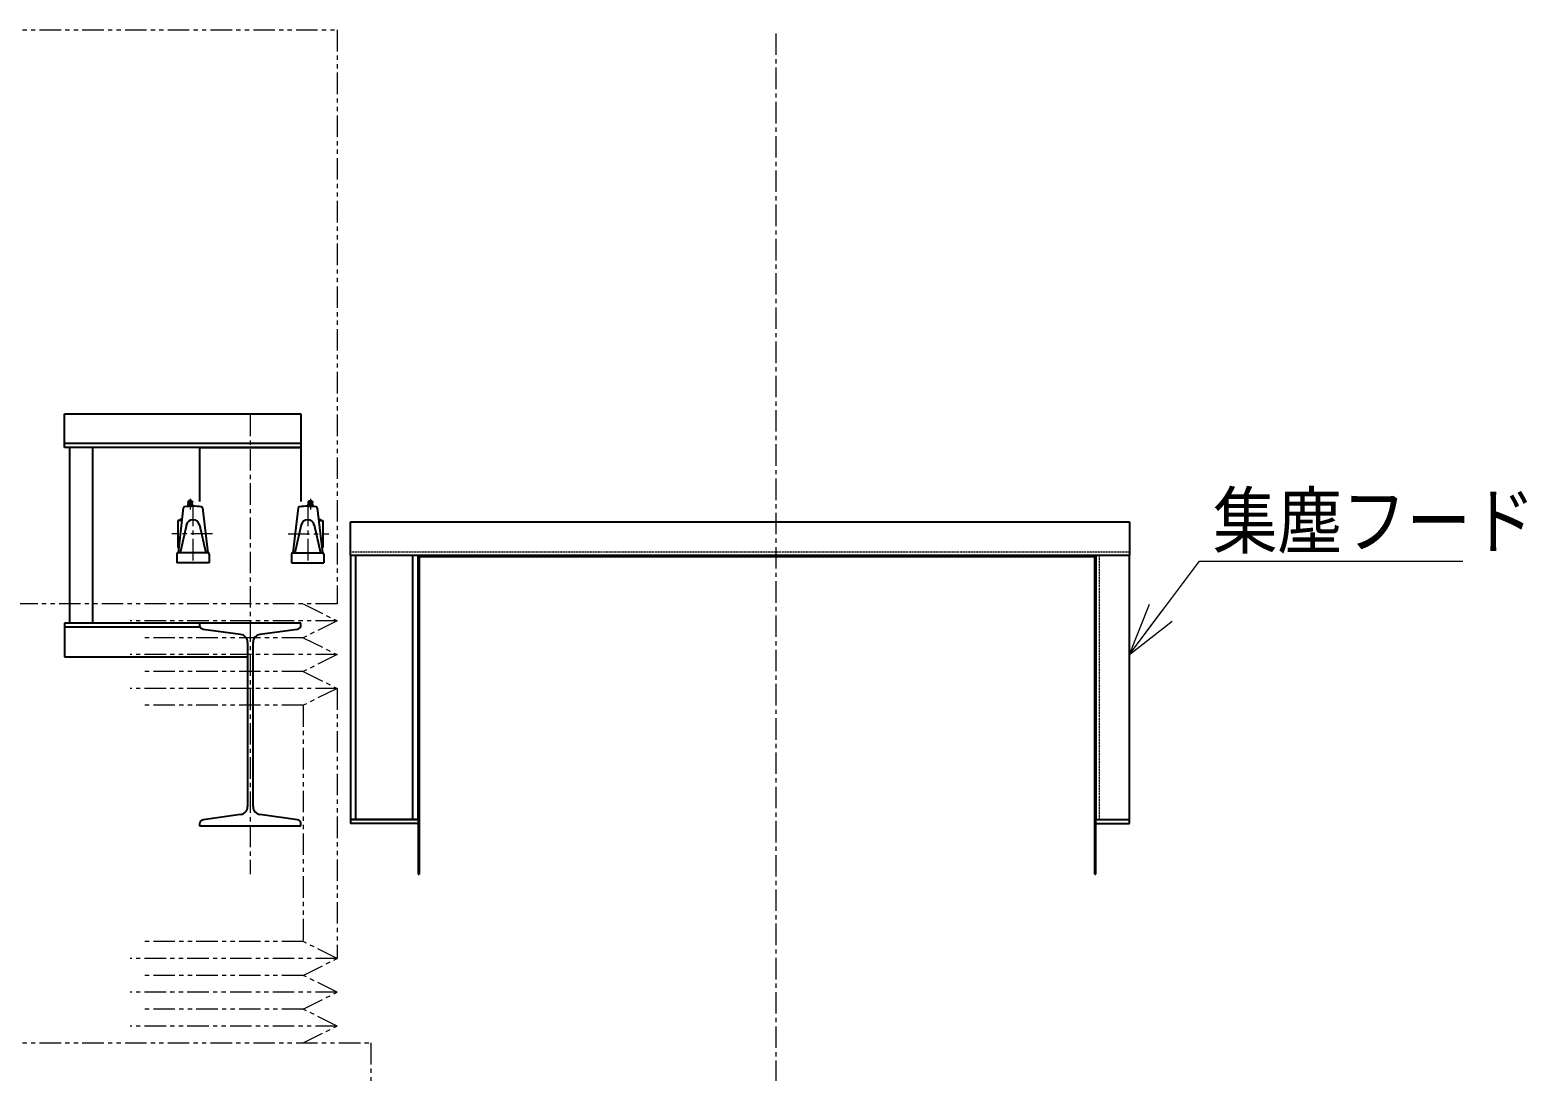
# Model space of a CAD drawing. Header units: millimetres. Extents: x -211 to 45495, y 24 to 52952.
# Drawn here: x 8209 to 10425, y 35728 to 37269 of the extents above; entities that cross this region are included whole.
import ezdxf

# ---------------------------------------------------------------- set-up
doc = ezdxf.new("R2010")
doc.units = ezdxf.units.MM
for name, pattern in [('CENTER', [50.7, 31.8, -6.3, 6.3, -6.3]), ('DASHED', [4, 3, -1]), ('PHANTOM', [63.3, 31.8, -6.3, 6.3, -6.3, 6.3, -6.3])]:
    doc.linetypes.add(name, pattern=pattern)
doc.layers.add('Layer2', color=7, linetype='Continuous')
doc.styles.add('ＭＳ 明朝', font='')
doc.styles.get('ＭＳ 明朝').set_extended_font_data('ＭＳ 明朝')

# ---------------------------------------------------------------- blocks, each defined once
blk = doc.blocks.new('BLKF047')
at = {"layer": 'Layer2', "color": 7, "linetype": 'PHANTOM', "lineweight": 13}
for p, q in [((7463.8, 35769.3), (8713.8, 35769.3)), ((7913.8, 34819.3), (7913.8, 35769.3)), ((8713.8, 35769.3), (8713.8, 34819.3)), ((8713.8, 34819.3), (7913.8, 34819.3))]:
    blk.add_line(p, q, dxfattribs=at)
blk = doc.blocks.new('BLKF048')
at = {"layer": 'Layer2', "color": 7, "linetype": 'PHANTOM', "lineweight": 13}
for p, q in [((8613.8, 36419.3), (8663.8, 36394.3)), ((8663.8, 36394.3), (8357.5, 36394.3)), ((8663.8, 36394.3), (8613.8, 36369.3)), ((8613.8, 36369.3), (8373.8, 36369.3))]:
    blk.add_line(p, q, dxfattribs=at)
blk = doc.blocks.new('BLKF049')
at = {"layer": 'Layer2', "color": 7, "linetype": 'PHANTOM', "lineweight": 13}
for p, q in [((8613.8, 36369.3), (8663.8, 36344.3)), ((8663.8, 36344.3), (8357.5, 36344.3)), ((8663.8, 36344.3), (8613.8, 36319.3)), ((8613.8, 36319.3), (8373.8, 36319.3))]:
    blk.add_line(p, q, dxfattribs=at)
blk = doc.blocks.new('BLKF050')
at = {"layer": 'Layer2', "color": 7, "linetype": 'PHANTOM', "lineweight": 13}
for p, q in [((8613.8, 36319.3), (8663.8, 36294.3)), ((8663.8, 36294.3), (8357.5, 36294.3)), ((8663.8, 36294.3), (8613.8, 36269.3)), ((8613.8, 36269.3), (8373.8, 36269.3))]:
    blk.add_line(p, q, dxfattribs=at)
blk = doc.blocks.new('BLKF051')
at = {"layer": 'Layer2', "color": 7, "linetype": 'PHANTOM', "lineweight": 13}
for p, q in [((8613.8, 35819.3), (8373.8, 35819.3)), ((8663.8, 35794.3), (8613.8, 35819.3)), ((8663.8, 35794.3), (8357.5, 35794.3)), ((8613.8, 35769.3), (8663.8, 35794.3))]:
    blk.add_line(p, q, dxfattribs=at)
blk = doc.blocks.new('BLKF052')
at = {"layer": 'Layer2', "color": 7, "linetype": 'PHANTOM', "lineweight": 13}
for p, q in [((8613.8, 35869.3), (8373.8, 35869.3)), ((8663.8, 35844.3), (8613.8, 35869.3)), ((8663.8, 35844.3), (8357.5, 35844.3)), ((8613.8, 35819.3), (8663.8, 35844.3))]:
    blk.add_line(p, q, dxfattribs=at)
blk = doc.blocks.new('BLKF053')
at = {"layer": 'Layer2', "color": 7, "linetype": 'PHANTOM', "lineweight": 13}
for p, q in [((8613.8, 35919.3), (8373.8, 35919.3)), ((8663.8, 35894.3), (8613.8, 35919.3)), ((8663.8, 35894.3), (8357.5, 35894.3)), ((8613.8, 35869.3), (8663.8, 35894.3))]:
    blk.add_line(p, q, dxfattribs=at)
blk = doc.blocks.new('BLKF046')
at = {"layer": 'Layer2', "color": 7, "linetype": 'PHANTOM', "lineweight": 13}
for p, q in [((7463.8, 37269.3), (8663.8, 37269.3)), ((8663.8, 37269.3), (8663.8, 36419.3)), ((8663.8, 36419.3), (7463.8, 36419.3)), ((8663.8, 36294.3), (8663.8, 35894.3)), ((8613.8, 36269.3), (8613.8, 35919.3))]:
    blk.add_line(p, q, dxfattribs=at)
for name in ['BLKF048', 'BLKF049', 'BLKF050', 'BLKF053', 'BLKF052', 'BLKF051', 'BLKF047']:
    blk.add_blockref(name, (0, 0), dxfattribs=at)
blk = doc.blocks.new('BLKF2420')
at = {"layer": 'Layer2', "color": 3, "linetype": 'Continuous', "lineweight": 25}
for p, q in [((8683.8, 36490.9), (8683.8, 36540.9)), ((8683.8, 36540.9), (9837, 36540.9)), ((9837, 36540.9), (9837, 36490.9)), ((9837, 36490.9), (8683.8, 36490.9))]:
    blk.add_line(p, q, dxfattribs=at)
at = {"layer": 'Layer2', "color": 7, "linetype": 'DASHED', "lineweight": 13}
blk.add_line((9837, 36495.9), (8683.8, 36495.9), dxfattribs=at)
blk = doc.blocks.new('BLKF2421')
at = {"layer": 'Layer2', "color": 3, "linetype": 'Continuous', "lineweight": 25}
for p, q in [((9787, 36490.9), (9787, 36100.3)), ((9837, 36490.9), (9787, 36490.9)), ((9837, 36100.3), (9837, 36490.9)), ((9787, 36100.3), (9837, 36100.3))]:
    blk.add_line(p, q, dxfattribs=at)
at = {"layer": 'Layer2', "color": 7, "linetype": 'DASHED', "lineweight": 13}
blk.add_line((9792, 36490.9), (9792, 36100.3), dxfattribs=at)
blk = doc.blocks.new('BLKF2422')
at = {"layer": 'Layer2', "color": 3, "linetype": 'Continuous', "lineweight": 25}
for p, q in [((8783.8, 36490.9), (8683.8, 36490.9)), ((8683.8, 36490.9), (8683.8, 36100.3)), ((8691.8, 36100.3), (8691.8, 36490.9)), ((8775.8, 36100.3), (8775.8, 36490.9)), ((8783.8, 36100.3), (8783.8, 36490.9)), ((8683.8, 36100.3), (8783.8, 36100.3))]:
    blk.add_line(p, q, dxfattribs=at)
blk = doc.blocks.new('BLKF2419')
at = {"layer": 'Layer2', "color": 3, "linetype": 'Continuous', "lineweight": 25}
for p, q in [((9787, 36490.9), (8783.8, 36490.9)), ((8783.8, 36490.9), (8783.8, 36019.3)), ((9785.4, 36489.3), (8785.4, 36489.3)), ((8785.4, 36489.3), (8785.4, 36019.3)), ((9785.4, 36019.3), (9785.4, 36489.3)), ((9787, 36019.3), (9787, 36490.9)), ((8783.8, 36100.3), (8683.8, 36100.3)), ((8683.8, 36100.3), (8683.8, 36094.3)), ((8783.8, 36094.3), (8683.8, 36094.3)), ((9787, 36100.3), (9837, 36100.3)), ((9787, 36094.3), (9837, 36094.3)), ((9837, 36094.3), (9837, 36100.3)), ((8783.8, 36019.3), (8785.4, 36019.3)), ((9785.4, 36019.3), (9787, 36019.3))]:
    blk.add_line(p, q, dxfattribs=at)
for name in ['BLKF2420', 'BLKF2422', 'BLKF2421']:
    blk.add_blockref(name, (0, 0), dxfattribs=at)
blk = doc.blocks.new('BLKF2426')
at = {"layer": 'Layer2', "color": 3, "linetype": 'Continuous', "lineweight": 25}
for p, q in [((8460.4, 36390.9), (8460.4, 36388.1)), ((8610.4, 36390.9), (8460.4, 36390.9)), ((8465.6, 36382.1), (8521.1, 36374.3)), ((8549.7, 36374.3), (8605.2, 36382.1)), ((8610.4, 36388.1), (8610.4, 36390.9)), ((8531.4, 36362.4), (8531.4, 36119.3)), ((8539.4, 36119.3), (8539.4, 36362.4)), ((8521.1, 36107.4), (8465.6, 36099.6)), ((8605.2, 36099.6), (8549.7, 36107.4)), ((8460.4, 36093.7), (8460.4, 36090.9)), ((8460.4, 36090.9), (8610.4, 36090.9)), ((8610.4, 36090.9), (8610.4, 36093.7))]:
    blk.add_line(p, q, dxfattribs=at)
for centre, radius, start, end in [((8466.4, 36388.1), 6, 180, 262), ((8519.4, 36362.4), 12, 0, 82), ((8551.4, 36362.4), 12, 98, 180), ((8604.4, 36388.1), 6, 278, 0), ((8519.4, 36119.3), 12, 278, 0), ((8551.4, 36119.3), 12, 180, 262), ((8466.4, 36093.7), 6, 98, 180), ((8604.4, 36093.7), 6, 0, 82)]:
    blk.add_arc(centre, radius, start, end, dxfattribs=at)
blk = doc.blocks.new('BLKF2427')
at = {"layer": 'Layer2', "color": 3, "linetype": 'Continuous', "lineweight": 25}
for p, q in [((8444, 36572.1), (8443.1, 36569.4)), ((8449.7, 36569.4), (8443.1, 36569.4)), ((8448.8, 36572.1), (8444, 36572.1)), ((8448.8, 36572.1), (8449.7, 36569.4)), ((8436.2, 36561.4), (8428.4, 36495)), ((8442.9, 36566.3), (8442.9, 36564.3)), ((8443.2, 36564), (8442.9, 36564.3)), ((8448.4, 36564), (8443.2, 36564)), ((8449.2, 36567.6), (8443.6, 36567.6)), ((8446.4, 36565.6), (8446.4, 36564.6)), ((8449.9, 36564.3), (8449.6, 36564)), ((8449.9, 36566.3), (8449.9, 36564.3)), ((8464.6, 36561.4), (8472.4, 36495)), ((8434, 36543.1), (8428.2, 36543.1)), ((8428.2, 36543.1), (8428.2, 36502.7)), ((8434.2, 36544.4), (8431.2, 36544.4)), ((8431.2, 36544.4), (8431.2, 36543.1)), ((8440.7, 36536.2), (8431.4, 36495)), ((8460.1, 36536.2), (8469.4, 36495)), ((8429.3, 36502.7), (8428.2, 36502.7)), ((8426.4, 36493), (8426.4, 36480)), ((8474.4, 36480), (8426.4, 36480)), ((8472.4, 36495), (8428.4, 36495)), ((8474.4, 36493), (8474.4, 36480))]:
    blk.add_line(p, q, dxfattribs=at)
at = {"layer": 'Layer2', "color": 7, "linetype": 'CENTER', "lineweight": 13}
for p, q in [((8446.4, 36575.1), (8446.4, 36558.9)), ((8434.2, 36547.4), (8434.2, 36540.1)), ((8450.4, 36566.2), (8450.4, 36477.1)), ((8479.4, 36522.9), (8419.4, 36522.9))]:
    blk.add_line(p, q, dxfattribs=at)
at = {"layer": 'Layer2', "color": 3, "linetype": 'Continuous', "lineweight": 25}
for centre, radius, start, end in [((8446.4, 36569.4), 3.3, 180, 211.953), ((8446.4, 36569.4), 3.3, 328.047, 0), ((8438.2, 36561.2), 2, 97.26, 173.29), ((8450.4, 36465.5), 98.5, 82.74, 97.26), ((8438, 36569.8), 6, 324.808, 339.039), ((8444.6, 36563.7), 2.65, 48.589, 131.411), ((8444.6, 36566.6), 2.65, 228.589, 311.78), ((8448.1, 36563.7), 2.65, 48.589, 131.411), ((8448.1, 36566.6), 2.65, 228.589, 311.411), ((8454.8, 36569.8), 6, 200.961, 215.193), ((8462.6, 36561.2), 2, 6.71, 82.74), ((8450.4, 36534), 9.96, 12.69, 167.31), ((8428.4, 36493), 2, 90, 180), ((8472.4, 36493), 2, 0, 90)]:
    blk.add_arc(centre, radius, start, end, dxfattribs=at)
blk = doc.blocks.new('BLKF2428')
at = {"layer": 'Layer2', "color": 3, "linetype": 'Continuous', "lineweight": 25}
for p, q in [((8622, 36572.1), (8621.1, 36569.4)), ((8621.1, 36569.4), (8627.7, 36569.4)), ((8622, 36572.1), (8626.8, 36572.1)), ((8626.8, 36572.1), (8627.7, 36569.4)), ((8606.2, 36561.4), (8598.4, 36495)), ((8620.9, 36566.3), (8620.9, 36564.3)), ((8620.9, 36564.3), (8621.2, 36564)), ((8621.6, 36567.6), (8627.2, 36567.6)), ((8622.4, 36564), (8627.6, 36564)), ((8624.4, 36565.6), (8624.4, 36564.6)), ((8627.6, 36564), (8627.9, 36564.3)), ((8627.9, 36566.3), (8627.9, 36564.3)), ((8634.6, 36561.4), (8642.4, 36495)), ((8610.7, 36536.2), (8601.4, 36495)), ((8630.1, 36536.2), (8639.4, 36495)), ((8636.6, 36544.4), (8639.6, 36544.4)), ((8636.7, 36543.1), (8642.6, 36543.1)), ((8639.6, 36544.4), (8639.6, 36543.1)), ((8642.6, 36543.1), (8642.6, 36502.7)), ((8641.5, 36502.7), (8642.6, 36502.7)), ((8596.4, 36493), (8596.4, 36480)), ((8596.4, 36480), (8644.4, 36480)), ((8598.4, 36495), (8642.4, 36495)), ((8644.4, 36493), (8644.4, 36480))]:
    blk.add_line(p, q, dxfattribs=at)
at = {"layer": 'Layer2', "color": 7, "linetype": 'CENTER', "lineweight": 13}
for p, q in [((8624.4, 36575.1), (8624.4, 36558.9)), ((8620.4, 36566.2), (8620.4, 36477.1)), ((8636.6, 36547.4), (8636.6, 36540.1)), ((8591.4, 36522.9), (8651.4, 36522.9))]:
    blk.add_line(p, q, dxfattribs=at)
at = {"layer": 'Layer2', "color": 3, "linetype": 'Continuous', "lineweight": 25}
for centre, radius, start, end in [((8624.4, 36569.4), 3.3, 180, 211.953), ((8624.4, 36569.4), 3.3, 328.047, 0), ((8608.2, 36561.2), 2, 97.26, 173.29), ((8620.4, 36465.5), 98.5, 82.74, 97.26), ((8616, 36569.8), 6, 324.807, 339.039), ((8622.6, 36563.7), 2.65, 48.589, 131.411), ((8622.6, 36566.6), 2.65, 228.589, 311.411), ((8626.1, 36563.7), 2.65, 48.589, 131.411), ((8626.1, 36566.6), 2.65, 228.22, 311.411), ((8632.8, 36569.8), 6, 200.961, 215.192), ((8632.6, 36561.2), 2, 6.71, 82.74), ((8620.4, 36534), 9.96, 12.69, 167.31), ((8598.4, 36493), 2, 90, 180), ((8642.4, 36493), 2, 0, 90)]:
    blk.add_arc(centre, radius, start, end, dxfattribs=at)
blk = doc.blocks.new('BLKF2429')
at = {"layer": 'Layer2', "color": 3, "linetype": 'Continuous', "lineweight": 25}
for p, q in [((8260.4, 36650.9), (8260.4, 36700.9)), ((8260.4, 36700.9), (8610.4, 36700.9)), ((8610.4, 36700.9), (8610.4, 36650.9)), ((8610.4, 36656.9), (8260.4, 36656.9)), ((8610.4, 36650.9), (8260.4, 36650.9))]:
    blk.add_line(p, q, dxfattribs=at)
blk = doc.blocks.new('BLKF2430')
at = {"layer": 'Layer2', "color": 3, "linetype": 'Continuous', "lineweight": 25}
for p, q in [((8460.4, 36390.9), (8260.4, 36390.9)), ((8260.4, 36390.9), (8260.4, 36340.9)), ((8461.3, 36384.9), (8260.4, 36384.9)), ((8260.4, 36340.9), (8531.4, 36340.9))]:
    blk.add_line(p, q, dxfattribs=at)
blk = doc.blocks.new('BLKF2425')
at = {"layer": 'Layer2', "color": 7, "linetype": 'CENTER', "lineweight": 13}
blk.add_line((8535.4, 36699.3), (8535.4, 36019.3), dxfattribs=at)
at = {"layer": 'Layer2', "color": 3, "linetype": 'Continuous', "lineweight": 25}
for p, q in [((8268.4, 36390.9), (8268.4, 36650.9)), ((8302.4, 36390.9), (8302.4, 36650.9)), ((8460.4, 36650.9), (8610.4, 36650.9)), ((8460.4, 36650.9), (8460.4, 36570.9)), ((8610.4, 36650.9), (8610.4, 36570.9))]:
    blk.add_line(p, q, dxfattribs=at)
for name in ['BLKF2429', 'BLKF2427', 'BLKF2428', 'BLKF2430', 'BLKF2426']:
    blk.add_blockref(name, (0, 0), dxfattribs=at)
blk = doc.blocks.new('FXTIP_ARROW_S')
at = {"color": 0, "linetype": 'Continuous', "lineweight": -2}
for q in [(-1, 0), (-0.966, 0.259), (-0.966, -0.259)]:
    blk.add_line((0, 0), q, dxfattribs=at)

msp = doc.modelspace()

# ---------------------------------------------------------------- linework, layer by layer
at = {"layer": 'Layer2', "color": 7, "linetype": 'CENTER', "lineweight": 13}
msp.add_line((9313.8, 32669.3), (9313.8, 37269.3), dxfattribs=at)
at = {"layer": 'Layer2', "color": 7, "linetype": 'Continuous', "lineweight": 13}
for p, q in [((9837, 36344.5), (9940.4, 36482.6)), ((9940.4, 36482.6), (10330.4, 36482.6))]:
    msp.add_line(p, q, dxfattribs=at)

# ---------------------------------------------------------------- block references
at = {"layer": 'Layer2', "color": 7, "linetype": 'PHANTOM', "lineweight": 13}
msp.add_blockref('BLKF046', (0, 0), dxfattribs=at)
at = {"layer": 'Layer2', "color": 3, "linetype": 'Continuous', "lineweight": 25}
for name in ['BLKF2425', 'BLKF2419']:
    msp.add_blockref(name, (0, 0), dxfattribs=at)
at = {"layer": 'Layer2', "color": 7, "linetype": 'Continuous', "lineweight": 13, "xscale": 80, "yscale": 80, "rotation": 233.1976833400794}
msp.add_blockref('FXTIP_ARROW_S', (9837, 36344.5), dxfattribs=at)

# ---------------------------------------------------------------- texts
at = {"layer": 'Layer2', "color": 6, "linetype": 'Continuous', "lineweight": 0, "style": 'ＭＳ 明朝', "width": 0.875}
msp.add_text('集塵フード', height=80, dxfattribs=at).set_placement((9960.4, 36502.6))

doc.saveas('drawing.dxf')
